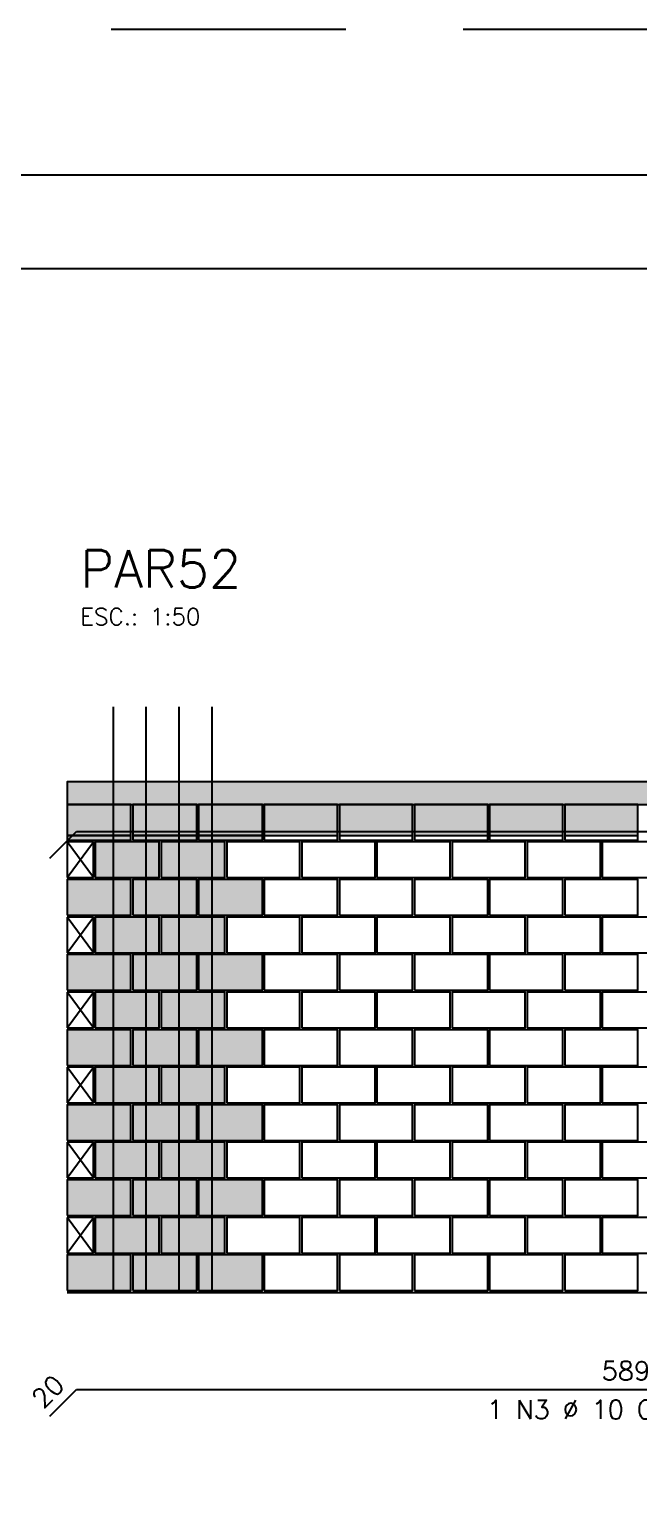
# Model space of a CAD drawing. Extents: x -1.9 to 86, y -1.6 to 60.9.
# Drawn here: x 7.68 to 14.17, y 45.19 to 60.95 of the extents above; entities that cross this region are included whole.
import ezdxf

# ---------------------------------------------------------------- set-up
doc = ezdxf.new("R2010")
doc.units = 0
doc.header["$MEASUREMENT"] = 0
doc.linetypes.add('HIDDEN', pattern=[0.375, 0.25, -0.125])
doc.layers.get('0').update_dxf_attribs({"linetype": 'CONTINUOUS'})
doc.layers.get('Defpoints').update_dxf_attribs({"linetype": 'CONTINUOUS'})
for name, color, linetype in [('ARQ_FOLHA', 7, 'CONTINUOUS'), ('PENA_01', 1, 'CONTINUOUS'), ('PENA_02', 2, 'CONTINUOUS'), ('PENA_03', 3, 'CONTINUOUS'), ('PENA_05', 5, 'CONTINUOUS'), ('PENA_06', 6, 'CONTINUOUS'), ('PENA_09', 254, 'CONTINUOUS'), ('PENA_11', 252, 'CONTINUOUS'), ('PENA_21', 100, 'CONTINUOUS')]:
    doc.layers.add(name, color=color, linetype=linetype)
doc.styles.get("Standard").update_dxf_attribs({"font": 'ROMANS.SHX'})

# ---------------------------------------------------------------- blocks, each defined once
blk = doc.blocks.new('FOLHA A1 - 841 X 594')
at = {"layer": 'ARQ_FOLHA', "color": 1}
for points in [[(-841, 0), (0, 0), (0, 594), (-841, 594)], [(-816, 10), (-10, 10), (-10, 584), (-816, 584)]]:
    blk.add_lwpolyline(points, close=True, dxfattribs=at)
at = {"layer": 'Defpoints', "color": 8, "linetype": 'HIDDEN', "ltscale": 100}
blk.add_lwpolyline([(-860.5, 609.5), (-860.5, -15.5), (19.5, -15.5), (19.5, 609.5)], close=True, dxfattribs=at)
blk = doc.blocks.new('*U24')
blk.add_blockref('FOLHA A1 - 841 X 594', (0, 0))

msp = doc.modelspace()

# ---------------------------------------------------------------- linework, layer by layer
at = {"layer": 'PENA_01', "linetype": 'Continuous'}
for p, q in [((8.082, 52.363), (8.762, 52.363)), ((8.782, 52.363), (9.462, 52.363)), ((9.482, 52.363), (10.162, 52.363)), ((10.182, 52.363), (10.962, 52.363)), ((10.982, 52.363), (11.762, 52.363)), ((11.782, 52.363), (12.562, 52.363)), ((12.582, 52.363), (13.362, 52.363)), ((13.382, 52.363), (14.162, 52.363))]:
    msp.add_line(p, q, dxfattribs=at)
at = {"layer": 'PENA_02', "linetype": 'Continuous'}
for p, q in [((8.362, 52.293), (8.082, 52.293)), ((8.082, 52.293), (8.082, 51.913)), ((8.362, 51.913), (8.362, 52.293)), ((8.082, 51.913), (8.362, 51.913)), ((8.362, 51.493), (8.082, 51.493)), ((8.082, 51.493), (8.082, 51.113)), ((8.362, 51.113), (8.362, 51.493)), ((8.082, 51.113), (8.362, 51.113)), ((8.362, 50.693), (8.082, 50.693)), ((8.082, 50.693), (8.082, 50.313)), ((8.362, 50.313), (8.362, 50.693)), ((8.082, 50.313), (8.362, 50.313)), ((8.362, 49.893), (8.082, 49.893)), ((8.082, 49.893), (8.082, 49.513)), ((8.362, 49.513), (8.362, 49.893)), ((8.082, 49.513), (8.362, 49.513)), ((8.362, 49.093), (8.082, 49.093)), ((8.082, 49.093), (8.082, 48.713)), ((8.362, 48.713), (8.362, 49.093)), ((8.082, 48.713), (8.362, 48.713)), ((8.362, 48.293), (8.082, 48.293)), ((8.082, 48.293), (8.082, 47.913)), ((8.362, 47.913), (8.362, 48.293)), ((8.082, 47.913), (8.362, 47.913)), ((8.082, 47.493), (31.062, 47.493))]:
    msp.add_line(p, q, dxfattribs=at)
for points in [[(8.082, 52.693), (31.062, 52.693), (31.062, 52.933), (8.082, 52.933), (8.082, 52.693)], [(8.082, 52.313), (8.762, 52.313), (8.762, 52.693), (8.082, 52.693), (8.082, 52.313)], [(8.782, 52.313), (9.462, 52.313), (9.462, 52.693), (8.782, 52.693), (8.782, 52.313)], [(9.482, 52.313), (10.162, 52.313), (10.162, 52.693), (9.482, 52.693), (9.482, 52.313)], [(10.182, 52.313), (10.962, 52.313), (10.962, 52.693), (10.182, 52.693), (10.182, 52.313)], [(10.982, 52.313), (11.762, 52.313), (11.762, 52.693), (10.982, 52.693), (10.982, 52.313)], [(11.782, 52.313), (12.562, 52.313), (12.562, 52.693), (11.782, 52.693), (11.782, 52.313)], [(12.582, 52.313), (13.362, 52.313), (13.362, 52.693), (12.582, 52.693), (12.582, 52.313)], [(13.382, 52.313), (14.162, 52.313), (14.162, 52.693), (13.382, 52.693), (13.382, 52.313)], [(8.382, 51.913), (9.062, 51.913), (9.062, 52.293), (8.382, 52.293), (8.382, 51.913)], [(9.082, 51.913), (9.762, 51.913), (9.762, 52.293), (9.082, 52.293), (9.082, 51.913)], [(9.782, 51.913), (10.562, 51.913), (10.562, 52.293), (9.782, 52.293), (9.782, 51.913)], [(10.582, 51.913), (11.362, 51.913), (11.362, 52.293), (10.582, 52.293), (10.582, 51.913)], [(11.382, 51.913), (12.162, 51.913), (12.162, 52.293), (11.382, 52.293), (11.382, 51.913)], [(12.182, 51.913), (12.962, 51.913), (12.962, 52.293), (12.182, 52.293), (12.182, 51.913)], [(12.982, 51.913), (13.762, 51.913), (13.762, 52.293), (12.982, 52.293), (12.982, 51.913)], [(13.782, 51.913), (14.562, 51.913), (14.562, 52.293), (13.782, 52.293), (13.782, 51.913)], [(8.082, 51.513), (8.762, 51.513), (8.762, 51.893), (8.082, 51.893), (8.082, 51.513)], [(8.782, 51.513), (9.462, 51.513), (9.462, 51.893), (8.782, 51.893), (8.782, 51.513)], [(9.482, 51.513), (10.162, 51.513), (10.162, 51.893), (9.482, 51.893), (9.482, 51.513)], [(10.182, 51.513), (10.962, 51.513), (10.962, 51.893), (10.182, 51.893), (10.182, 51.513)], [(10.982, 51.513), (11.762, 51.513), (11.762, 51.893), (10.982, 51.893), (10.982, 51.513)], [(11.782, 51.513), (12.562, 51.513), (12.562, 51.893), (11.782, 51.893), (11.782, 51.513)], [(12.582, 51.513), (13.362, 51.513), (13.362, 51.893), (12.582, 51.893), (12.582, 51.513)], [(13.382, 51.513), (14.162, 51.513), (14.162, 51.893), (13.382, 51.893), (13.382, 51.513)], [(8.382, 51.113), (9.062, 51.113), (9.062, 51.493), (8.382, 51.493), (8.382, 51.113)], [(9.082, 51.113), (9.762, 51.113), (9.762, 51.493), (9.082, 51.493), (9.082, 51.113)], [(9.782, 51.113), (10.562, 51.113), (10.562, 51.493), (9.782, 51.493), (9.782, 51.113)], [(10.582, 51.113), (11.362, 51.113), (11.362, 51.493), (10.582, 51.493), (10.582, 51.113)], [(11.382, 51.113), (12.162, 51.113), (12.162, 51.493), (11.382, 51.493), (11.382, 51.113)], [(12.182, 51.113), (12.962, 51.113), (12.962, 51.493), (12.182, 51.493), (12.182, 51.113)], [(12.982, 51.113), (13.762, 51.113), (13.762, 51.493), (12.982, 51.493), (12.982, 51.113)], [(13.782, 51.113), (14.562, 51.113), (14.562, 51.493), (13.782, 51.493), (13.782, 51.113)], [(8.082, 50.713), (8.762, 50.713), (8.762, 51.093), (8.082, 51.093), (8.082, 50.713)], [(8.782, 50.713), (9.462, 50.713), (9.462, 51.093), (8.782, 51.093), (8.782, 50.713)], [(9.482, 50.713), (10.162, 50.713), (10.162, 51.093), (9.482, 51.093), (9.482, 50.713)], [(10.182, 50.713), (10.962, 50.713), (10.962, 51.093), (10.182, 51.093), (10.182, 50.713)], [(10.982, 50.713), (11.762, 50.713), (11.762, 51.093), (10.982, 51.093), (10.982, 50.713)], [(11.782, 50.713), (12.562, 50.713), (12.562, 51.093), (11.782, 51.093), (11.782, 50.713)], [(12.582, 50.713), (13.362, 50.713), (13.362, 51.093), (12.582, 51.093), (12.582, 50.713)], [(13.382, 50.713), (14.162, 50.713), (14.162, 51.093), (13.382, 51.093), (13.382, 50.713)], [(8.382, 50.313), (9.062, 50.313), (9.062, 50.693), (8.382, 50.693), (8.382, 50.313)], [(9.082, 50.313), (9.762, 50.313), (9.762, 50.693), (9.082, 50.693), (9.082, 50.313)], [(9.782, 50.313), (10.562, 50.313), (10.562, 50.693), (9.782, 50.693), (9.782, 50.313)], [(10.582, 50.313), (11.362, 50.313), (11.362, 50.693), (10.582, 50.693), (10.582, 50.313)], [(11.382, 50.313), (12.162, 50.313), (12.162, 50.693), (11.382, 50.693), (11.382, 50.313)], [(12.182, 50.313), (12.962, 50.313), (12.962, 50.693), (12.182, 50.693), (12.182, 50.313)], [(12.982, 50.313), (13.762, 50.313), (13.762, 50.693), (12.982, 50.693), (12.982, 50.313)], [(13.782, 50.313), (14.562, 50.313), (14.562, 50.693), (13.782, 50.693), (13.782, 50.313)], [(8.082, 49.913), (8.762, 49.913), (8.762, 50.293), (8.082, 50.293), (8.082, 49.913)], [(8.782, 49.913), (9.462, 49.913), (9.462, 50.293), (8.782, 50.293), (8.782, 49.913)], [(9.482, 49.913), (10.162, 49.913), (10.162, 50.293), (9.482, 50.293), (9.482, 49.913)], [(10.182, 49.913), (10.962, 49.913), (10.962, 50.293), (10.182, 50.293), (10.182, 49.913)], [(10.982, 49.913), (11.762, 49.913), (11.762, 50.293), (10.982, 50.293), (10.982, 49.913)], [(11.782, 49.913), (12.562, 49.913), (12.562, 50.293), (11.782, 50.293), (11.782, 49.913)], [(12.582, 49.913), (13.362, 49.913), (13.362, 50.293), (12.582, 50.293), (12.582, 49.913)], [(13.382, 49.913), (14.162, 49.913), (14.162, 50.293), (13.382, 50.293), (13.382, 49.913)], [(8.382, 49.513), (9.062, 49.513), (9.062, 49.893), (8.382, 49.893), (8.382, 49.513)], [(9.082, 49.513), (9.762, 49.513), (9.762, 49.893), (9.082, 49.893), (9.082, 49.513)], [(9.782, 49.513), (10.562, 49.513), (10.562, 49.893), (9.782, 49.893), (9.782, 49.513)], [(10.582, 49.513), (11.362, 49.513), (11.362, 49.893), (10.582, 49.893), (10.582, 49.513)], [(11.382, 49.513), (12.162, 49.513), (12.162, 49.893), (11.382, 49.893), (11.382, 49.513)], [(12.182, 49.513), (12.962, 49.513), (12.962, 49.893), (12.182, 49.893), (12.182, 49.513)], [(12.982, 49.513), (13.762, 49.513), (13.762, 49.893), (12.982, 49.893), (12.982, 49.513)], [(13.782, 49.513), (14.562, 49.513), (14.562, 49.893), (13.782, 49.893), (13.782, 49.513)], [(8.082, 49.113), (8.762, 49.113), (8.762, 49.493), (8.082, 49.493), (8.082, 49.113)], [(8.782, 49.113), (9.462, 49.113), (9.462, 49.493), (8.782, 49.493), (8.782, 49.113)], [(9.482, 49.113), (10.162, 49.113), (10.162, 49.493), (9.482, 49.493), (9.482, 49.113)], [(10.182, 49.113), (10.962, 49.113), (10.962, 49.493), (10.182, 49.493), (10.182, 49.113)], [(10.982, 49.113), (11.762, 49.113), (11.762, 49.493), (10.982, 49.493), (10.982, 49.113)], [(11.782, 49.113), (12.562, 49.113), (12.562, 49.493), (11.782, 49.493), (11.782, 49.113)], [(12.582, 49.113), (13.362, 49.113), (13.362, 49.493), (12.582, 49.493), (12.582, 49.113)], [(13.382, 49.113), (14.162, 49.113), (14.162, 49.493), (13.382, 49.493), (13.382, 49.113)], [(8.382, 48.713), (9.062, 48.713), (9.062, 49.093), (8.382, 49.093), (8.382, 48.713)], [(9.082, 48.713), (9.762, 48.713), (9.762, 49.093), (9.082, 49.093), (9.082, 48.713)], [(9.782, 48.713), (10.562, 48.713), (10.562, 49.093), (9.782, 49.093), (9.782, 48.713)], [(10.582, 48.713), (11.362, 48.713), (11.362, 49.093), (10.582, 49.093), (10.582, 48.713)], [(11.382, 48.713), (12.162, 48.713), (12.162, 49.093), (11.382, 49.093), (11.382, 48.713)], [(12.182, 48.713), (12.962, 48.713), (12.962, 49.093), (12.182, 49.093), (12.182, 48.713)], [(12.982, 48.713), (13.762, 48.713), (13.762, 49.093), (12.982, 49.093), (12.982, 48.713)], [(13.782, 48.713), (14.562, 48.713), (14.562, 49.093), (13.782, 49.093), (13.782, 48.713)], [(8.082, 48.313), (8.762, 48.313), (8.762, 48.693), (8.082, 48.693), (8.082, 48.313)], [(8.782, 48.313), (9.462, 48.313), (9.462, 48.693), (8.782, 48.693), (8.782, 48.313)], [(9.482, 48.313), (10.162, 48.313), (10.162, 48.693), (9.482, 48.693), (9.482, 48.313)], [(10.182, 48.313), (10.962, 48.313), (10.962, 48.693), (10.182, 48.693), (10.182, 48.313)], [(10.982, 48.313), (11.762, 48.313), (11.762, 48.693), (10.982, 48.693), (10.982, 48.313)], [(11.782, 48.313), (12.562, 48.313), (12.562, 48.693), (11.782, 48.693), (11.782, 48.313)], [(12.582, 48.313), (13.362, 48.313), (13.362, 48.693), (12.582, 48.693), (12.582, 48.313)], [(13.382, 48.313), (14.162, 48.313), (14.162, 48.693), (13.382, 48.693), (13.382, 48.313)], [(8.382, 47.913), (9.062, 47.913), (9.062, 48.293), (8.382, 48.293), (8.382, 47.913)], [(9.082, 47.913), (9.762, 47.913), (9.762, 48.293), (9.082, 48.293), (9.082, 47.913)], [(9.782, 47.913), (10.562, 47.913), (10.562, 48.293), (9.782, 48.293), (9.782, 47.913)], [(10.582, 47.913), (11.362, 47.913), (11.362, 48.293), (10.582, 48.293), (10.582, 47.913)], [(11.382, 47.913), (12.162, 47.913), (12.162, 48.293), (11.382, 48.293), (11.382, 47.913)], [(12.182, 47.913), (12.962, 47.913), (12.962, 48.293), (12.182, 48.293), (12.182, 47.913)], [(12.982, 47.913), (13.762, 47.913), (13.762, 48.293), (12.982, 48.293), (12.982, 47.913)], [(13.782, 47.913), (14.562, 47.913), (14.562, 48.293), (13.782, 48.293), (13.782, 47.913)], [(8.082, 47.513), (8.762, 47.513), (8.762, 47.893), (8.082, 47.893), (8.082, 47.513)], [(8.782, 47.513), (9.462, 47.513), (9.462, 47.893), (8.782, 47.893), (8.782, 47.513)], [(9.482, 47.513), (10.162, 47.513), (10.162, 47.893), (9.482, 47.893), (9.482, 47.513)], [(10.182, 47.513), (10.962, 47.513), (10.962, 47.893), (10.182, 47.893), (10.182, 47.513)], [(10.982, 47.513), (11.762, 47.513), (11.762, 47.893), (10.982, 47.893), (10.982, 47.513)], [(11.782, 47.513), (12.562, 47.513), (12.562, 47.893), (11.782, 47.893), (11.782, 47.513)], [(12.582, 47.513), (13.362, 47.513), (13.362, 47.893), (12.582, 47.893), (12.582, 47.513)], [(13.382, 47.513), (14.162, 47.513), (14.162, 47.893), (13.382, 47.893), (13.382, 47.513)]]:
    msp.add_lwpolyline(points, dxfattribs=at)
at = {"layer": 'PENA_03', "linetype": 'Continuous'}
for p, q in [((8.082, 51.913), (8.362, 52.293)), ((8.362, 51.913), (8.082, 52.293)), ((8.082, 51.113), (8.362, 51.493)), ((8.362, 51.113), (8.082, 51.493)), ((8.082, 50.313), (8.362, 50.693)), ((8.362, 50.313), (8.082, 50.693)), ((8.082, 49.513), (8.362, 49.893)), ((8.362, 49.513), (8.082, 49.893)), ((8.082, 48.713), (8.362, 49.093)), ((8.362, 48.713), (8.082, 49.093)), ((8.082, 47.913), (8.362, 48.293)), ((8.362, 47.913), (8.082, 48.293))]:
    msp.add_line(p, q, dxfattribs=at)
at = {"layer": 'PENA_05', "linetype": 'Continuous'}
for p, q in [((7.899, 52.12), (8.182, 52.403)), ((8.182, 52.403), (19.972, 52.403)), ((7.899, 46.176), (8.182, 46.459)), ((8.182, 46.459), (19.972, 46.459))]:
    msp.add_line(p, q, dxfattribs=at)
for points in [[(8.572, 53.733), (8.572, 47.493)], [(8.922, 53.733), (8.922, 47.493)], [(9.272, 53.733), (9.272, 47.493)], [(9.622, 53.733), (9.622, 47.493)]]:
    msp.add_lwpolyline(points, dxfattribs=at)
at = {"layer": 'PENA_09', "linetype": 'Continuous'}
for points in [[(8.082, 52.363), (8.762, 52.363), (8.762, 52.693), (8.082, 52.693), (8.082, 52.363)], [(8.782, 52.363), (9.462, 52.363), (9.462, 52.693), (8.782, 52.693), (8.782, 52.363)], [(9.482, 52.363), (10.162, 52.363), (10.162, 52.693), (9.482, 52.693), (9.482, 52.363)], [(10.182, 52.363), (10.962, 52.363), (10.962, 52.693), (10.182, 52.693), (10.182, 52.363)], [(10.982, 52.363), (11.762, 52.363), (11.762, 52.693), (10.982, 52.693), (10.982, 52.363)], [(11.782, 52.363), (12.562, 52.363), (12.562, 52.693), (11.782, 52.693), (11.782, 52.363)], [(12.582, 52.363), (13.362, 52.363), (13.362, 52.693), (12.582, 52.693), (12.582, 52.363)], [(13.382, 52.363), (14.162, 52.363), (14.162, 52.693), (13.382, 52.693), (13.382, 52.363)]]:
    msp.add_lwpolyline(points, dxfattribs=at)
for points in [[(8.082, 52.363), (8.762, 52.363), (8.762, 52.693)], [(8.082, 52.363), (8.762, 52.693), (8.082, 52.693)], [(8.082, 52.363), (8.082, 52.693), (8.082, 52.363)], [(8.782, 52.363), (9.462, 52.363), (9.462, 52.693)], [(8.782, 52.363), (9.462, 52.693), (8.782, 52.693)], [(8.782, 52.363), (8.782, 52.693), (8.782, 52.363)], [(9.482, 52.363), (10.162, 52.363), (10.162, 52.693)], [(9.482, 52.363), (10.162, 52.693), (9.482, 52.693)], [(9.482, 52.363), (9.482, 52.693), (9.482, 52.363)], [(10.182, 52.363), (10.962, 52.363), (10.962, 52.693)], [(10.182, 52.363), (10.962, 52.693), (10.182, 52.693)], [(10.182, 52.363), (10.182, 52.693), (10.182, 52.363)], [(10.982, 52.363), (11.762, 52.363), (11.762, 52.693)], [(10.982, 52.363), (11.762, 52.693), (10.982, 52.693)], [(10.982, 52.363), (10.982, 52.693), (10.982, 52.363)], [(11.782, 52.363), (12.562, 52.363), (12.562, 52.693)], [(11.782, 52.363), (12.562, 52.693), (11.782, 52.693)], [(11.782, 52.363), (11.782, 52.693), (11.782, 52.363)], [(12.582, 52.363), (13.362, 52.363), (13.362, 52.693)], [(12.582, 52.363), (13.362, 52.693), (12.582, 52.693)], [(12.582, 52.363), (12.582, 52.693), (12.582, 52.363)], [(13.382, 52.363), (14.162, 52.363), (14.162, 52.693)], [(13.382, 52.363), (14.162, 52.693), (13.382, 52.693)], [(13.382, 52.363), (13.382, 52.693), (13.382, 52.363)]]:
    msp.add_solid(points, dxfattribs=at)
at = {"layer": 'PENA_11', "linetype": 'Continuous'}
for points in [[(8.082, 52.693), (31.062, 52.693), (31.062, 52.933)], [(8.082, 52.693), (31.062, 52.933), (8.082, 52.933)], [(8.082, 52.693), (8.082, 52.933), (8.082, 52.693)]]:
    msp.add_solid(points, dxfattribs=at)
at = {"layer": 'PENA_21', "linetype": 'Continuous'}
for points in [[(8.082, 52.313), (8.762, 52.313), (8.762, 52.363), (8.082, 52.363), (8.082, 52.313)], [(8.782, 52.313), (9.462, 52.313), (9.462, 52.363), (8.782, 52.363), (8.782, 52.313)], [(9.482, 52.313), (10.162, 52.313), (10.162, 52.363), (9.482, 52.363), (9.482, 52.313)], [(8.382, 51.913), (9.062, 51.913), (9.062, 52.293), (8.382, 52.293), (8.382, 51.913)], [(9.082, 51.913), (9.762, 51.913), (9.762, 52.293), (9.082, 52.293), (9.082, 51.913)], [(8.082, 51.513), (8.762, 51.513), (8.762, 51.893), (8.082, 51.893), (8.082, 51.513)], [(8.782, 51.513), (9.462, 51.513), (9.462, 51.893), (8.782, 51.893), (8.782, 51.513)], [(9.482, 51.513), (10.162, 51.513), (10.162, 51.893), (9.482, 51.893), (9.482, 51.513)], [(8.382, 51.113), (9.062, 51.113), (9.062, 51.493), (8.382, 51.493), (8.382, 51.113)], [(9.082, 51.113), (9.762, 51.113), (9.762, 51.493), (9.082, 51.493), (9.082, 51.113)], [(8.082, 50.713), (8.762, 50.713), (8.762, 51.093), (8.082, 51.093), (8.082, 50.713)], [(8.782, 50.713), (9.462, 50.713), (9.462, 51.093), (8.782, 51.093), (8.782, 50.713)], [(9.482, 50.713), (10.162, 50.713), (10.162, 51.093), (9.482, 51.093), (9.482, 50.713)], [(8.382, 50.313), (9.062, 50.313), (9.062, 50.693), (8.382, 50.693), (8.382, 50.313)], [(9.082, 50.313), (9.762, 50.313), (9.762, 50.693), (9.082, 50.693), (9.082, 50.313)], [(8.082, 49.913), (8.762, 49.913), (8.762, 50.293), (8.082, 50.293), (8.082, 49.913)], [(8.782, 49.913), (9.462, 49.913), (9.462, 50.293), (8.782, 50.293), (8.782, 49.913)], [(9.482, 49.913), (10.162, 49.913), (10.162, 50.293), (9.482, 50.293), (9.482, 49.913)], [(8.382, 49.513), (9.062, 49.513), (9.062, 49.893), (8.382, 49.893), (8.382, 49.513)], [(9.082, 49.513), (9.762, 49.513), (9.762, 49.893), (9.082, 49.893), (9.082, 49.513)], [(8.082, 49.113), (8.762, 49.113), (8.762, 49.493), (8.082, 49.493), (8.082, 49.113)], [(8.782, 49.113), (9.462, 49.113), (9.462, 49.493), (8.782, 49.493), (8.782, 49.113)], [(9.482, 49.113), (10.162, 49.113), (10.162, 49.493), (9.482, 49.493), (9.482, 49.113)], [(8.382, 48.713), (9.062, 48.713), (9.062, 49.093), (8.382, 49.093), (8.382, 48.713)], [(9.082, 48.713), (9.762, 48.713), (9.762, 49.093), (9.082, 49.093), (9.082, 48.713)], [(8.082, 48.313), (8.762, 48.313), (8.762, 48.693), (8.082, 48.693), (8.082, 48.313)], [(8.782, 48.313), (9.462, 48.313), (9.462, 48.693), (8.782, 48.693), (8.782, 48.313)], [(9.482, 48.313), (10.162, 48.313), (10.162, 48.693), (9.482, 48.693), (9.482, 48.313)], [(8.382, 47.913), (9.062, 47.913), (9.062, 48.293), (8.382, 48.293), (8.382, 47.913)], [(9.082, 47.913), (9.762, 47.913), (9.762, 48.293), (9.082, 48.293), (9.082, 47.913)], [(8.082, 47.513), (8.762, 47.513), (8.762, 47.893), (8.082, 47.893), (8.082, 47.513)], [(8.782, 47.513), (9.462, 47.513), (9.462, 47.893), (8.782, 47.893), (8.782, 47.513)], [(9.482, 47.513), (10.162, 47.513), (10.162, 47.893), (9.482, 47.893), (9.482, 47.513)]]:
    msp.add_lwpolyline(points, dxfattribs=at)
for points in [[(8.082, 52.313), (8.762, 52.313), (8.762, 52.363)], [(8.082, 52.313), (8.762, 52.363), (8.082, 52.363)], [(8.082, 52.313), (8.082, 52.363), (8.082, 52.313)], [(8.782, 52.313), (9.462, 52.313), (9.462, 52.363)], [(8.782, 52.313), (9.462, 52.363), (8.782, 52.363)], [(8.782, 52.313), (8.782, 52.363), (8.782, 52.313)], [(9.482, 52.313), (10.162, 52.313), (10.162, 52.363)], [(9.482, 52.313), (10.162, 52.363), (9.482, 52.363)], [(9.482, 52.313), (9.482, 52.363), (9.482, 52.313)], [(8.382, 51.913), (9.062, 51.913), (9.062, 52.293)], [(8.382, 51.913), (9.062, 52.293), (8.382, 52.293)], [(8.382, 51.913), (8.382, 52.293), (8.382, 51.913)], [(9.082, 51.913), (9.762, 51.913), (9.762, 52.293)], [(9.082, 51.913), (9.762, 52.293), (9.082, 52.293)], [(9.082, 51.913), (9.082, 52.293), (9.082, 51.913)], [(8.082, 51.513), (8.762, 51.513), (8.762, 51.893)], [(8.082, 51.513), (8.762, 51.893), (8.082, 51.893)], [(8.082, 51.513), (8.082, 51.893), (8.082, 51.513)], [(8.782, 51.513), (9.462, 51.513), (9.462, 51.893)], [(8.782, 51.513), (9.462, 51.893), (8.782, 51.893)], [(8.782, 51.513), (8.782, 51.893), (8.782, 51.513)], [(9.482, 51.513), (10.162, 51.513), (10.162, 51.893)], [(9.482, 51.513), (10.162, 51.893), (9.482, 51.893)], [(9.482, 51.513), (9.482, 51.893), (9.482, 51.513)], [(8.382, 51.113), (9.062, 51.113), (9.062, 51.493)], [(8.382, 51.113), (9.062, 51.493), (8.382, 51.493)], [(8.382, 51.113), (8.382, 51.493), (8.382, 51.113)], [(9.082, 51.113), (9.762, 51.113), (9.762, 51.493)], [(9.082, 51.113), (9.762, 51.493), (9.082, 51.493)], [(9.082, 51.113), (9.082, 51.493), (9.082, 51.113)], [(8.082, 50.713), (8.762, 50.713), (8.762, 51.093)], [(8.082, 50.713), (8.762, 51.093), (8.082, 51.093)], [(8.082, 50.713), (8.082, 51.093), (8.082, 50.713)], [(8.782, 50.713), (9.462, 50.713), (9.462, 51.093)], [(8.782, 50.713), (9.462, 51.093), (8.782, 51.093)], [(8.782, 50.713), (8.782, 51.093), (8.782, 50.713)], [(9.482, 50.713), (10.162, 50.713), (10.162, 51.093)], [(9.482, 50.713), (10.162, 51.093), (9.482, 51.093)], [(9.482, 50.713), (9.482, 51.093), (9.482, 50.713)], [(8.382, 50.313), (9.062, 50.313), (9.062, 50.693)], [(8.382, 50.313), (9.062, 50.693), (8.382, 50.693)], [(8.382, 50.313), (8.382, 50.693), (8.382, 50.313)], [(9.082, 50.313), (9.762, 50.313), (9.762, 50.693)], [(9.082, 50.313), (9.762, 50.693), (9.082, 50.693)], [(9.082, 50.313), (9.082, 50.693), (9.082, 50.313)], [(8.082, 49.913), (8.762, 49.913), (8.762, 50.293)], [(8.082, 49.913), (8.762, 50.293), (8.082, 50.293)], [(8.082, 49.913), (8.082, 50.293), (8.082, 49.913)], [(8.782, 49.913), (9.462, 49.913), (9.462, 50.293)], [(8.782, 49.913), (9.462, 50.293), (8.782, 50.293)], [(8.782, 49.913), (8.782, 50.293), (8.782, 49.913)], [(9.482, 49.913), (10.162, 49.913), (10.162, 50.293)], [(9.482, 49.913), (10.162, 50.293), (9.482, 50.293)], [(9.482, 49.913), (9.482, 50.293), (9.482, 49.913)], [(8.382, 49.513), (9.062, 49.513), (9.062, 49.893)], [(8.382, 49.513), (9.062, 49.893), (8.382, 49.893)], [(8.382, 49.513), (8.382, 49.893), (8.382, 49.513)], [(9.082, 49.513), (9.762, 49.513), (9.762, 49.893)], [(9.082, 49.513), (9.762, 49.893), (9.082, 49.893)], [(9.082, 49.513), (9.082, 49.893), (9.082, 49.513)], [(8.082, 49.113), (8.762, 49.113), (8.762, 49.493)], [(8.082, 49.113), (8.762, 49.493), (8.082, 49.493)], [(8.082, 49.113), (8.082, 49.493), (8.082, 49.113)], [(8.782, 49.113), (9.462, 49.113), (9.462, 49.493)], [(8.782, 49.113), (9.462, 49.493), (8.782, 49.493)], [(8.782, 49.113), (8.782, 49.493), (8.782, 49.113)], [(9.482, 49.113), (10.162, 49.113), (10.162, 49.493)], [(9.482, 49.113), (10.162, 49.493), (9.482, 49.493)], [(9.482, 49.113), (9.482, 49.493), (9.482, 49.113)], [(8.382, 48.713), (9.062, 48.713), (9.062, 49.093)], [(8.382, 48.713), (9.062, 49.093), (8.382, 49.093)], [(8.382, 48.713), (8.382, 49.093), (8.382, 48.713)], [(9.082, 48.713), (9.762, 48.713), (9.762, 49.093)], [(9.082, 48.713), (9.762, 49.093), (9.082, 49.093)], [(9.082, 48.713), (9.082, 49.093), (9.082, 48.713)], [(8.082, 48.313), (8.762, 48.313), (8.762, 48.693)], [(8.082, 48.313), (8.762, 48.693), (8.082, 48.693)], [(8.082, 48.313), (8.082, 48.693), (8.082, 48.313)], [(8.782, 48.313), (9.462, 48.313), (9.462, 48.693)], [(8.782, 48.313), (9.462, 48.693), (8.782, 48.693)], [(8.782, 48.313), (8.782, 48.693), (8.782, 48.313)], [(9.482, 48.313), (10.162, 48.313), (10.162, 48.693)], [(9.482, 48.313), (10.162, 48.693), (9.482, 48.693)], [(9.482, 48.313), (9.482, 48.693), (9.482, 48.313)], [(8.382, 47.913), (9.062, 47.913), (9.062, 48.293)], [(8.382, 47.913), (9.062, 48.293), (8.382, 48.293)], [(8.382, 47.913), (8.382, 48.293), (8.382, 47.913)], [(9.082, 47.913), (9.762, 47.913), (9.762, 48.293)], [(9.082, 47.913), (9.762, 48.293), (9.082, 48.293)], [(9.082, 47.913), (9.082, 48.293), (9.082, 47.913)], [(8.082, 47.513), (8.762, 47.513), (8.762, 47.893)], [(8.082, 47.513), (8.762, 47.893), (8.082, 47.893)], [(8.082, 47.513), (8.082, 47.893), (8.082, 47.513)], [(8.782, 47.513), (9.462, 47.513), (9.462, 47.893)], [(8.782, 47.513), (9.462, 47.893), (8.782, 47.893)], [(8.782, 47.513), (8.782, 47.893), (8.782, 47.513)], [(9.482, 47.513), (10.162, 47.513), (10.162, 47.893)], [(9.482, 47.513), (10.162, 47.893), (9.482, 47.893)], [(9.482, 47.513), (9.482, 47.893), (9.482, 47.513)]]:
    msp.add_solid(points, dxfattribs=at)

# ---------------------------------------------------------------- block references
at = {"xscale": 0.09999999999999938, "yscale": 0.09999999999999938, "zscale": 0.09999999999999938}
msp.add_blockref('*U24', (84.1, -0.003), dxfattribs=at)

# ---------------------------------------------------------------- texts
at = {"layer": 'PENA_03', "linetype": 'Continuous'}
for s, height, p in [('ESC.: 1:50', 0.18, (8.222, 54.603)), ('1 N3 %%c 10 C=609', 0.2, (12.555, 46.146))]:
    msp.add_text(s, height=height, dxfattribs=at).set_placement(p)
for s, rotation, p in [('589', 0.002, (13.777, 46.559)), ('20', 45, (7.828, 46.247))]:
    msp.add_text(s, height=0.2, rotation=rotation, dxfattribs=at).set_placement(p)
at = {"layer": 'PENA_06', "linetype": 'Continuous'}
msp.add_text('PAR52', height=0.4, dxfattribs=at).set_placement((8.222, 55.003))

doc.saveas('drawing.dxf')
